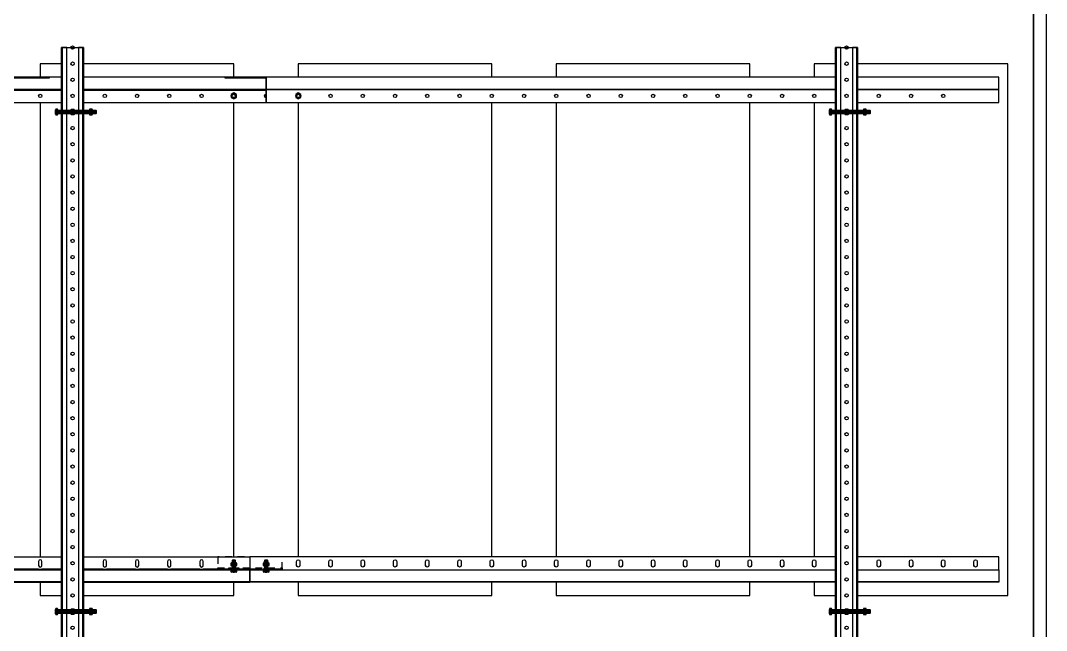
# Model space of a CAD drawing. Header units: millimetres. Extents: x -962357 to -591296, y -223672 to 59420.
# Drawn here: x -786161 to -784570, y -174273 to -173327 of the extents above; entities that cross this region are included whole.
import ezdxf

# ---------------------------------------------------------------- set-up
doc = ezdxf.new("R2010")
doc.units = ezdxf.units.MM
doc.linetypes.add('TA_HL_003.00000', pattern=[19.5, 10.65, -8.85])
for name, color, linetype in [('000 - H A T C H', 8, 'Continuous'), ('000 - WIPEOUT', 250, 'Continuous'), ('001 - ASCESSORIES', 251, 'Continuous'), ('A11_ALU.SOLID SHEET', 2, 'Continuous')]:
    doc.layers.add(name, color=color, linetype=linetype)
pattern_1 = [(110, (-0.5, 0), (-0.939693, -0.34202), []), (110, (-0.2012, 0.6409), (-0.939693, -0.34202), [1.25, -0.25, 0, -0.25])]

# ---------------------------------------------------------------- blocks, each defined once
blk = doc.blocks.new('*U4875')
at = {"color": 3}
for points in [[(-412.5, -850), (412.5, -850), (412.5, -1150), (-412.5, -1150)], [(-412.5, -1250), (412.5, -1250), (412.5, -1550), (-412.5, -1550)], [(-412.5, -1650), (412.5, -1650), (412.5, -1950), (-412.5, -1950)], [(-412.5, -2050), (412.5, -2050), (412.5, -2350), (-412.5, -2350)]]:
    blk.add_wipeout(points, dxfattribs=at).dxf.layer = '000 - WIPEOUT'
at = {"layer": 'A11_ALU.SOLID SHEET', "color": 0, "linetype": 'ByBlock'}
for points in [[(-412.5, -1150), (412.5, -1150), (412.5, -850), (-412.5, -850)], [(-412.5, -1550), (412.5, -1550), (412.5, -1250), (-412.5, -1250)], [(-412.5, -1950), (412.5, -1950), (412.5, -1650), (-412.5, -1650)], [(-412.5, -2350), (412.5, -2350), (412.5, -2050), (-412.5, -2050)]]:
    blk.add_lwpolyline(points, close=True, dxfattribs=at)
blk = doc.blocks.new('000 - ASSCESSORIES_FAMELINE_GALV.BRACKET_FITTING_Z-PROFILE_HR-02AA_TOP_VIEW')
blk.add_wipeout([(-1200, 39), (1200, 39), (1200, 0), (-1200, 0)]).dxf.layer = '000 - WIPEOUT'
at = {"layer": '001 - ASCESSORIES', "linetype": 'Continuous'}
for p, q in [((-1200, 39), (1200, 39)), ((-1200, 0), (1200, 0))]:
    blk.add_line(p, q, dxfattribs=at)
at = {"layer": '001 - ASCESSORIES', "color": 1, "linetype": 'ByBlock'}
for p, q in [((872.4, 20.2), (872.4, 19)), ((922.4, 20.2), (922.4, 19)), ((972.4, 20.2), (972.4, 19)), ((1022.4, 20.2), (1022.4, 19)), ((1072.4, 20.2), (1072.4, 19)), ((1122.4, 20.2), (1122.4, 19)), ((1172.4, 20.2), (1172.4, 19))]:
    blk.add_line(p, q, dxfattribs=at)
at = {"layer": '001 - ASCESSORIES', "color": 0, "linetype": 'ByBlock'}
blk.add_lwpolyline([(-1200, 39), (1200, 39), (1200, 19), (-1200, 19)], close=True, dxfattribs=at)
at = {"layer": '001 - ASCESSORIES'}
for points in [[(877.6, 26), (877.6, 32, 1), (872.4, 32), (872.4, 26, 1)], [(927.6, 26), (927.6, 32, 1), (922.4, 32), (922.4, 26, 1)], [(977.6, 26), (977.6, 32, 1), (972.4, 32), (972.4, 26, 1)], [(1027.6, 26), (1027.6, 32, 1), (1022.4, 32), (1022.4, 26, 1)], [(1077.6, 26), (1077.6, 32, 1), (1072.4, 32), (1072.4, 26, 1)], [(1127.6, 26), (1127.6, 32, 1), (1122.4, 32), (1122.4, 26, 1)], [(1177.6, 26), (1177.6, 32, 1), (1172.4, 32), (1172.4, 26, 1)]]:
    blk.add_lwpolyline(points, format="xyb", close=True, dxfattribs=at)
blk.add_lwpolyline([(-1200, 19), (1200, 19), (1200, 0), (-1200, 0)], close=True, dxfattribs=at)
at = {"layer": '001 - ASCESSORIES', "color": 1, "linetype": 'ByBlock'}
for points in [[(872.4, 20.2), (827.6, 20.2), (827.6, 19), (872.4, 19)], [(872.4, 20.2), (877.6, 20.2), (877.6, 19), (872.4, 19)], [(922.4, 20.2), (877.6, 20.2), (877.6, 19), (922.4, 19)], [(922.4, 20.2), (927.6, 20.2), (927.6, 19), (922.4, 19)], [(972.4, 20.2), (927.6, 20.2), (927.6, 19), (972.4, 19)], [(972.4, 20.2), (977.6, 20.2), (977.6, 19), (972.4, 19)], [(1022.4, 20.2), (977.6, 20.2), (977.6, 19), (1022.4, 19)], [(1022.4, 20.2), (1027.6, 20.2), (1027.6, 19), (1022.4, 19)], [(1072.4, 20.2), (1027.6, 20.2), (1027.6, 19), (1072.4, 19)], [(1072.4, 20.2), (1077.6, 20.2), (1077.6, 19), (1072.4, 19)], [(1122.4, 20.2), (1077.6, 20.2), (1077.6, 19), (1122.4, 19)], [(1122.4, 20.2), (1127.6, 20.2), (1127.6, 19), (1122.4, 19)], [(1172.4, 20.2), (1127.6, 20.2), (1127.6, 19), (1172.4, 19)], [(1172.4, 20.2), (1177.6, 20.2), (1177.6, 19), (1172.4, 19)], [(1200, 20.2), (1177.6, 20.2), (1177.6, 19), (1200, 19)]]:
    blk.add_lwpolyline(points, close=True, dxfattribs=at)
at = {"layer": '001 - ASCESSORIES', "color": 2}
blk.add_lwpolyline([(-1200, 1.2), (1200, 1.2), (1200, 0), (-1200, 0)], close=True, dxfattribs=at)
blk = doc.blocks.new('000 - ASSCESSORIES_FAMELINE_GALV._SPICE-FOR_HR-02A_TOP_VIEW')
at = {"layer": '001 - ASCESSORIES', "color": 0, "linetype": 'ByBlock'}
blk.add_lwpolyline([(-50, 0), (50, 0), (50, 18.8), (-50, 18.8)], close=True, dxfattribs=at)
at = {"layer": '001 - ASCESSORIES', "linetype": 'ByBlock'}
blk.add_lwpolyline([(-50, 2), (50, 2), (50, 0), (-50, 0)], close=True, dxfattribs=at)
at = {"layer": '001 - ASCESSORIES', "color": 1}
for points in [[(-32.6, 2), (-17.4, 2), (-17.4, 0), (-32.6, 0)], [(22.4, 2), (27.6, 2), (27.6, 0), (22.4, 0)]]:
    blk.add_lwpolyline(points, close=True, dxfattribs=at)
blk = doc.blocks.new('*U4662')
at = {"color": 1}
for p, q in [((-3.5, 4.5), (3.5, 4.5)), ((-3.5, 0), (3.5, 0))]:
    blk.add_line(p, q, dxfattribs=at)
at = {"color": 0}
for points in [[(-2.3, 4.2, 0.249893), (-4.6, 4.2), (-4.6, 0.3, 0.249893), (-2.3, 0.3)], [(2.3, 4.2, 0.062422), (0, 4.5, 0.062422), (-2.3, 4.2), (-2.3, 0.3, 0.061692), (0, 0, 0.061692), (2.3, 0.3)], [(4.6, 4.2, 0.249893), (2.3, 4.2), (2.3, 0.3, 0.249893), (4.6, 0.3)]]:
    blk.add_lwpolyline(points, format="xyb", close=True, dxfattribs=at)
blk = doc.blocks.new('*U4707')
at = {"layer": '000 - H A T C H'}
h = blk.add_hatch(color=250, dxfattribs=at)
h.dxf.hatch_style = 1
edge = h.paths.add_edge_path()
edge.add_line((0.3, 4.6), (4.2, 4.6))
edge.add_arc((2, 3.5), 2.45, 0, 28.0609, ccw=False)
edge.add_line((4.5, 3.5), (4.5, 0))
edge.add_arc((-4.9, 0), 9.36, -0.0239, 0.0239, ccw=False)
edge.add_line((4.5, 0), (4.5, 0))
edge.add_arc((-4.9, 0), 9.36, -0.0239, 0.0239, ccw=False)
edge.add_line((4.5, 0), (4.5, -3.5))
edge.add_arc((2, -3.5), 2.45, -28.0609, 0, ccw=False)
edge.add_line((4.2, -4.6), (0.3, -4.6))
edge.add_arc((2.5, -3.5), 2.45, 180, 208.0609, ccw=False)
edge.add_line((0, -3.5), (0, 3.5))
edge.add_arc((2.5, 3.5), 2.45, 151.9391, 180, ccw=False)
at = {"layer": '001 - ASCESSORIES', "color": 0, "rotation": 270}
blk.add_blockref('*U4662', (0, 0), dxfattribs=at)
blk = doc.blocks.new('*U4682')
at = {"color": 1}
for p, q in [((-3.5, 3.5), (3.5, 3.5)), ((-3.5, 0), (3.5, 0))]:
    blk.add_line(p, q, dxfattribs=at)
at = {"color": 0}
for points in [[(-2.3, 3.2, 0.249855), (-4.6, 3.2), (-4.6, 0.3, 0.249855), (-2.3, 0.3)], [(2.3, 3.2, 0.062432), (0, 3.5, 0.062432), (-2.3, 3.2), (-2.3, 0.3, 0.061701), (0, 0, 0.061701), (2.3, 0.3)], [(4.6, 3.2, 0.249855), (2.3, 3.2), (2.3, 0.3, 0.249855), (4.6, 0.3)]]:
    blk.add_lwpolyline(points, format="xyb", close=True, dxfattribs=at)
blk = doc.blocks.new('*U4688')
at = {"layer": '000 - H A T C H'}
h = blk.add_hatch(dxfattribs=at)
h.set_pattern_fill('ANSI35', color=8, scale=4, angle=65)
h.set_pattern_definition(pattern_1)
h.paths.add_polyline_path([(0, -2.5), (14.5, -2.5), (14.5, 2.5), (0, 2.5)])
at = {"color": 8}
blk.add_line((14.5, -2.5), (14.5, 2.5), dxfattribs=at)
at = {"color": 1}
blk.add_lwpolyline([(14.5, 2.5), (0, 2.5), (0, -2.5), (14.5, -2.5), (15, -2), (15, 2)], close=True, dxfattribs=at)
blk = doc.blocks.new('*U4699')
at = {"layer": '000 - H A T C H'}
h = blk.add_hatch(color=250, dxfattribs=at)
h.dxf.hatch_style = 1
edge = h.paths.add_edge_path()
edge.add_line((-0.3, -4.6), (-3.2, -4.6))
edge.add_arc((-1, -3.5), 2.45, 180, 208.0569, ccw=False)
edge.add_line((-3.5, -3.5), (-3.5, 0))
edge.add_arc((5.9, 0), 9.36, 179.9761, 180.0239, ccw=False)
edge.add_line((-3.5, 0), (-3.5, 0))
edge.add_arc((5.9, 0), 9.36, 179.9761, 180.0239, ccw=False)
edge.add_line((-3.5, 0), (-3.5, 3.5))
edge.add_arc((-1, 3.5), 2.45, 151.9431, 180, ccw=False)
edge.add_line((-3.2, 4.6), (-0.3, 4.6))
edge.add_arc((-2.5, 3.5), 2.45, 360, 388.0569, ccw=False)
edge.add_line((0, 3.5), (0, -3.5))
edge.add_arc((-2.5, -3.5), 2.45, 331.9431, 360, ccw=False)
blk.add_blockref('*U4688', (0, 0))
at = {"layer": '001 - ASCESSORIES', "rotation": 90}
blk.add_blockref('*U4682', (0, 0), dxfattribs=at)
blk = doc.blocks.new('*U4896')
at = {"linetype": 'ByBlock'}
blk.add_wipeout([(-3561, 0), (-2400, 0), (-2400, 39), (-3561, 39)], dxfattribs=at).dxf.layer = '001 - ASCESSORIES'
at = {"color": 1, "linetype": 'ByBlock'}
for points in [[(-3527.6, 7), (-3527.6, 13, -1), (-3522.4, 13), (-3522.4, 7, -1)], [(-3477.6, 7), (-3477.6, 13, -1), (-3472.4, 13), (-3472.4, 7, -1)], [(-3427.6, 7), (-3427.6, 13, -1), (-3422.4, 13), (-3422.4, 7, -1)], [(-3377.6, 7), (-3377.6, 13, -1), (-3372.4, 13), (-3372.4, 7, -1)], [(-3327.6, 7), (-3327.6, 13, -1), (-3322.4, 13), (-3322.4, 7, -1)], [(-3277.6, 7), (-3277.6, 13, -1), (-3272.4, 13), (-3272.4, 7, -1)], [(-3227.6, 7), (-3227.6, 13, -1), (-3222.4, 13), (-3222.4, 7, -1)], [(-3177.6, 7), (-3177.6, 13, -1), (-3172.4, 13), (-3172.4, 7, -1)], [(-3127.6, 7), (-3127.6, 13, -1), (-3122.4, 13), (-3122.4, 7, -1)], [(-3077.6, 7), (-3077.6, 13, -1), (-3072.4, 13), (-3072.4, 7, -1)], [(-3027.6, 7), (-3027.6, 13, -1), (-3022.4, 13), (-3022.4, 7, -1)], [(-2977.6, 7), (-2977.6, 13, -1), (-2972.4, 13), (-2972.4, 7, -1)], [(-2927.6, 7), (-2927.6, 13, -1), (-2922.4, 13), (-2922.4, 7, -1)], [(-2877.6, 7), (-2877.6, 13, -1), (-2872.4, 13), (-2872.4, 7, -1)], [(-2827.6, 7), (-2827.6, 13, -1), (-2822.4, 13), (-2822.4, 7, -1)], [(-2777.6, 7), (-2777.6, 13, -1), (-2772.4, 13), (-2772.4, 7, -1)], [(-2727.6, 7), (-2727.6, 13, -1), (-2722.4, 13), (-2722.4, 7, -1)], [(-2677.6, 7), (-2677.6, 13, -1), (-2672.4, 13), (-2672.4, 7, -1)], [(-2627.6, 7), (-2627.6, 13, -1), (-2622.4, 13), (-2622.4, 7, -1)], [(-2577.6, 7), (-2577.6, 13, -1), (-2572.4, 13), (-2572.4, 7, -1)], [(-2527.6, 7), (-2527.6, 13, -1), (-2522.4, 13), (-2522.4, 7, -1)], [(-2477.6, 7), (-2477.6, 13, -1), (-2472.4, 13), (-2472.4, 7, -1)], [(-2427.6, 7), (-2427.6, 13, -1), (-2422.4, 13), (-2422.4, 7, -1)]]:
    blk.add_lwpolyline(points, format="xyb", close=True, dxfattribs=at)
at = {"layer": '001 - ASCESSORIES', "linetype": 'ByBlock', "rotation": 180}
blk.add_blockref('000 - ASSCESSORIES_FAMELINE_GALV.BRACKET_FITTING_Z-PROFILE_HR-02AA_TOP_VIEW', (-1200, 39), dxfattribs=at)
at = {"layer": '001 - ASCESSORIES', "rotation": 270}
for name, p in [('*U4699', (-2425, 20)), ('*U4707', (-2425, 13.6))]:
    blk.add_blockref(name, p, dxfattribs=at)
at = {"color": 1, "linetype": 'ByBlock'}
blk.add_lwpolyline([(-2400, 20), (-3561, 20), (-3561, 39), (-2400, 39)], close=True, dxfattribs=at)
at = {"layer": '001 - ASCESSORIES'}
blk.add_lwpolyline([(-3561, 39), (-2400, 39), (-2400, 37.8), (-3561, 37.8)], close=True, dxfattribs=at)
at = {"layer": '001 - ASCESSORIES', "color": 1, "linetype": 'ByBlock'}
blk.add_lwpolyline([(-3561, 0), (-2400, 0), (-2400, 20), (-3561, 20)], close=True, dxfattribs=at)
at = {"layer": '001 - ASCESSORIES', "linetype": 'TA_HL_003.00000', "rotation": 180}
blk.add_blockref('000 - ASSCESSORIES_FAMELINE_GALV._SPICE-FOR_HR-02A_TOP_VIEW', (-2400, 18.8), dxfattribs=at)
at = {"layer": '001 - ASCESSORIES', "rotation": 270}
for name, p in [('*U4699', (-2375, 20)), ('*U4707', (-2375, 13.6))]:
    blk.add_blockref(name, p, dxfattribs=at)
blk = doc.blocks.new('000 - ASSCESSORIES_FAMELINE_GALV.BRACKET_FITTING_Z-PROFILE_HR-02B_TOP_VIEW')
blk.add_wipeout([(-1200, 39), (1200, 39), (1200, 0), (-1200, 0)]).dxf.layer = '000 - WIPEOUT'
at = {"layer": '001 - ASCESSORIES', "linetype": 'ByBlock'}
blk.add_line((1200, 20.2), (-1200, 20.2), dxfattribs=at)
at = {"layer": '001 - ASCESSORIES'}
blk.add_line((1200, 19), (-1200, 19), dxfattribs=at)
at = {"layer": '001 - ASCESSORIES', "color": 0}
blk.add_lwpolyline([(-1200, 39), (-1200, 19), (1200, 19), (1200, 39)], close=True, dxfattribs=at)
at = {"layer": '001 - ASCESSORIES'}
blk.add_lwpolyline([(-1200, 19), (-1200, 0), (1200, 0), (1200, 19)], close=True, dxfattribs=at)
at = {"layer": '001 - ASCESSORIES', "color": 2}
for points in [[(-1200, 1.2), (-1200, 0), (-1135.9, 0), (-1135.9, 1.2)], [(-864.1, 1.2), (-864.1, 0), (-735.9, 0), (-735.9, 1.2)]]:
    blk.add_lwpolyline(points, close=True, dxfattribs=at)
at = {"layer": '001 - ASCESSORIES'}
for centre in [(-1150, 29), (-1100, 29), (-1050, 29), (-1000, 29), (-950, 29), (-900, 29), (-850, 29)]:
    blk.add_circle(centre, 2.6, dxfattribs=at)
blk.add_arc((-1200, 29), 2.6, 270, 90, dxfattribs=at)
blk = doc.blocks.new('000 - ASSCESSORIES_FAMELINE_GALV._SPICE-FOR_HR-02B_TOP_VIEW')
at = {"layer": '001 - ASCESSORIES', "linetype": 'ByBlock'}
blk.add_lwpolyline([(-75, 6.8), (75, 6.8), (75, 8.8), (-75, 8.8)], close=True, dxfattribs=at)
at = {"layer": '001 - ASCESSORIES', "color": 0, "linetype": 'ByBlock'}
blk.add_lwpolyline([(-75, 8.8), (75, 8.8), (75, -10), (-75, -10)], close=True, dxfattribs=at)
at = {"layer": '001 - ASCESSORIES', "color": 1}
for points in [[(-57.6, 6.8), (-42.4, 6.8), (-42.4, 8.8), (-57.6, 8.8)], [(-2.6, 6.8), (2.6, 6.8), (2.6, 8.8), (-2.6, 8.8)], [(47.4, 6.8), (52.6, 6.8), (52.6, 8.8), (47.4, 8.8)]]:
    blk.add_lwpolyline(points, close=True, dxfattribs=at)
blk.add_lwpolyline([(-55, -2.6), (-45, -2.6, 1), (-45, 2.6), (-55, 2.6, 1)], format="xyb", close=True, dxfattribs=at)
at = {"layer": '001 - ASCESSORIES'}
for centre in [(0, 0), (50, 0)]:
    blk.add_circle(centre, 2.6, dxfattribs=at)
blk = doc.blocks.new('*U4659')
at = {"layer": '001 - ASCESSORIES', "color": 0, "linetype": 'ByBlock'}
blk.add_blockref('000 - ASSCESSORIES_FAMELINE_GALV._SPICE-FOR_HR-02B_TOP_VIEW', (0, 0), dxfattribs=at)
blk = doc.blocks.new('*U4663')
at = {"layer": '001 - ASCESSORIES', "color": 0}
blk.add_lwpolyline([(4.6, 0), (2.3, 4), (-2.3, 4), (-4.6, 0), (-2.3, -4), (2.3, -4)], close=True, dxfattribs=at)
at = {"layer": '001 - ASCESSORIES', "color": 8}
blk.add_circle((0, 0), 3.85, dxfattribs=at)
at = {"layer": '001 - ASCESSORIES', "color": 0}
blk.add_circle((0, 0), 2.6, dxfattribs=at)
blk = doc.blocks.new('*U4664')
at = {"layer": '000 - H A T C H'}
h = blk.add_hatch(color=250, dxfattribs=at)
h.dxf.hatch_style = 1
h.paths.add_polyline_path([(4, -2.3), (4, 2.3), (0, 4.6), (-4, 2.3), (-4, -2.3), (0, -4.6)])
h.paths.add_polyline_path([(0, -2.6, -1), (0, 2.6, -1)], flags=16)
at = {"layer": '001 - ASCESSORIES', "color": 0, "rotation": 270}
blk.add_blockref('*U4663', (0, 0), dxfattribs=at)
blk = doc.blocks.new('*U4897')
for p in [(-2450, -10), (-2350, -10)]:
    blk.add_blockref('*U4699', p)
at = {"layer": '001 - ASCESSORIES', "linetype": 'TA_HL_003.00000', "rotation": 180}
blk.add_blockref('*U4659', (-2400, -10), dxfattribs=at)
at = {"layer": '001 - ASCESSORIES', "color": 0, "linetype": 'ByBlock'}
blk.add_blockref('000 - ASSCESSORIES_FAMELINE_GALV.BRACKET_FITTING_Z-PROFILE_HR-02B_TOP_VIEW', (-1200, -39), dxfattribs=at)
at = {"layer": '001 - ASCESSORIES', "color": 1, "linetype": 'ByBlock'}
blk.add_circle((-2400, -10), 2.6, dxfattribs=at)
at = {"layer": '001 - ASCESSORIES'}
blk.add_blockref('*U4664', (-2350, -10), dxfattribs=at)
at = {"linetype": 'ByBlock'}
blk.add_wipeout([(-3536, -39), (-2400, -39), (-2400, 0), (-3536, 0)], dxfattribs=at).dxf.layer = '000 - WIPEOUT'
at = {"layer": '001 - ASCESSORIES', "color": 1, "linetype": 'ByBlock'}
blk.add_lwpolyline([(-2400, 0), (-3536, 0), (-3536, -20), (-2400, -20)], close=True, dxfattribs=at)
at = {"layer": '001 - ASCESSORIES', "linetype": 'ByBlock'}
blk.add_lwpolyline([(-2400, -20), (-3536, -20), (-3536, -39), (-2400, -39)], close=True, dxfattribs=at)
at = {"layer": '001 - ASCESSORIES', "color": 1, "linetype": 'ByBlock'}
for centre in [(-3450, -10), (-3400, -10), (-3350, -10), (-3300, -10), (-3250, -10), (-3200, -10), (-3150, -10), (-3100, -10), (-3050, -10), (-3000, -10), (-2950, -10), (-2900, -10), (-2850, -10), (-2800, -10), (-2750, -10), (-2700, -10), (-2650, -10), (-2600, -10), (-2550, -10), (-2500, -10), (-2450, -10)]:
    blk.add_circle(centre, 2.6, dxfattribs=at)
at = {"layer": '001 - ASCESSORIES'}
blk.add_blockref('*U4664', (-2450, -10), dxfattribs=at)
blk = doc.blocks.new('*U4908')
at = {"color": 6}
blk.add_wipeout([(875, -17), (-875, -17), (-875, 17), (875, 17)], dxfattribs=at).dxf.layer = '000 - WIPEOUT'
at = {"layer": '001 - ASCESSORIES', "color": 0, "linetype": 'ByBlock'}
for p, q in [((875, 15.8), (-875, 15.8)), ((875, -15.8), (-875, -15.8))]:
    blk.add_line(p, q, dxfattribs=at)
at = {"layer": '001 - ASCESSORIES', "color": 1}
blk.add_lwpolyline([(875, 17), (875, -17), (-875, -17), (-875, 17)], close=True, dxfattribs=at)
at = {"layer": '001 - ASCESSORIES', "color": 0, "linetype": 'ByBlock'}
for points in [[(-875, 17), (-875, 9), (875, 9), (875, 17)], [(-875, -9), (-875, -17), (875, -17), (875, -9)]]:
    blk.add_lwpolyline(points, close=True, dxfattribs=at)
at = {"layer": '001 - ASCESSORIES', "color": 1, "linetype": 'Continuous'}
for centre in [(-875, 0), (-850, 0), (-825, 0), (-800, 0), (-775, 0), (-750, 0), (-725, 0), (-700, 0), (-675, 0), (-650, 0), (-625, 0), (-600, 0), (-575, 0), (-550, 0), (-525, 0), (-500, 0), (-475, 0), (-450, 0), (-425, 0), (-400, 0), (-375, 0), (-350, 0), (-325, 0), (-300, 0), (-275, 0), (-250, 0), (-225, 0), (-200, 0), (-175, 0), (-150, 0), (-125, 0), (-100, 0), (-75, 0), (-50, 0), (-25, 0), (0, 0), (25, 0), (50, 0), (75, 0), (100, 0), (125, 0), (150, 0), (175, 0), (200, 0), (225, 0), (250, 0), (275, 0), (300, 0), (325, 0), (350, 0), (375, 0), (400, 0), (425, 0), (450, 0), (475, 0), (500, 0), (525, 0), (550, 0), (575, 0), (600, 0), (625, 0), (650, 0), (675, 0), (700, 0), (725, 0), (750, 0), (775, 0), (800, 0), (825, 0), (850, 0), (875, 0)]:
    blk.add_circle(centre, 2.6, dxfattribs=at)
blk = doc.blocks.new('*U4696')
at = {"layer": '000 - H A T C H'}
h = blk.add_hatch(dxfattribs=at)
h.set_pattern_fill('ANSI35', color=8, scale=4, angle=65)
h.set_pattern_definition(pattern_1)
h.paths.add_polyline_path([(0, -2.5), (59.5, -2.5), (59.5, 2.5), (0, 2.5)])
at = {"color": 8}
blk.add_line((59.5, -2.5), (59.5, 2.5), dxfattribs=at)
at = {"color": 1}
blk.add_lwpolyline([(59.5, 2.5), (0, 2.5), (0, -2.5), (59.5, -2.5), (60, -2), (60, 2)], close=True, dxfattribs=at)
blk = doc.blocks.new('*U4748')
at = {"layer": '000 - H A T C H'}
h = blk.add_hatch(color=250, dxfattribs=at)
h.dxf.hatch_style = 1
edge = h.paths.add_edge_path()
edge.add_line((-0.3, -4.6), (-3.2, -4.6))
edge.add_arc((-1, -3.5), 2.45, 180, 208.0569, ccw=False)
edge.add_line((-3.5, -3.5), (-3.5, 0))
edge.add_arc((5.9, 0), 9.36, 179.9761, 180.0239, ccw=False)
edge.add_line((-3.5, 0), (-3.5, 0))
edge.add_arc((5.9, 0), 9.36, 179.9761, 180.0239, ccw=False)
edge.add_line((-3.5, 0), (-3.5, 3.5))
edge.add_arc((-1, 3.5), 2.45, 151.9431, 180, ccw=False)
edge.add_line((-3.2, 4.6), (-0.3, 4.6))
edge.add_arc((-2.5, 3.5), 2.45, 360, 388.0569, ccw=False)
edge.add_line((0, 3.5), (0, -3.5))
edge.add_arc((-2.5, -3.5), 2.45, 331.9431, 360, ccw=False)
blk.add_blockref('*U4696', (0, 0))
at = {"layer": '001 - ASCESSORIES', "rotation": 90}
blk.add_blockref('*U4682', (0, 0), dxfattribs=at)
blk = doc.blocks.new('*U4821')
at = {"layer": '001 - ASCESSORIES'}
blk.add_blockref('*U4748', (-23, 0), dxfattribs=at)
at = {"layer": '001 - ASCESSORIES', "color": 2}
for rotation in [90, 90, 270, 270]:
    blk.add_blockref('*U4664', (0, 0), dxfattribs=dict(at, rotation=rotation))
at = {"layer": '001 - ASCESSORIES', "color": 1}
blk.add_blockref('*U4707', (26.2, 0), dxfattribs=at)
blk = doc.blocks.new('*U4956')
blk.add_lwpolyline([(-39910, -3555), (-39890, -3555), (-39890, 2495), (-39910, 2495)], close=True)
at = {"layer": 'A11_ALU.SOLID SHEET', "color": 0, "linetype": 'ByBlock', "rotation": 90}
blk.add_blockref('*U4875', (-42300, 1968), dxfattribs=at)
at = {"layer": '001 - ASCESSORIES', "linetype": 'ByBlock', "rotation": 180}
for name, p in [('*U4897', (-43500, 2320.5)), ('*U4896', (-43525, 1615.2))]:
    blk.add_blockref(name, p, dxfattribs=at)
blk.add_lwpolyline([(-39910, 2495), (-44500, 2495), (-44500, 4315), (-47139.6, 4315), (-47139.6, 548), (-39910, 548)], close=True)
at = {"layer": '001 - ASCESSORIES', "linetype": 'ByBlock', "rotation": 270}
for p in [(-41400, 1530.5), (-40200, 1530.5)]:
    blk.add_blockref('*U4908', p, dxfattribs=at)
at = {"layer": '001 - ASCESSORIES', "linetype": 'ByBlock'}
for p in [(-41400, 2305.5), (-41400, 2305.5), (-40200, 2305.5), (-40200, 2305.5), (-41400, 1530.5), (-41400, 1530.5), (-40200, 1530.5), (-40200, 1530.5)]:
    blk.add_blockref('*U4821', p, dxfattribs=at)
blk = doc.blocks.new('*U706')
at = {"color": 3}
for points in [[(-412.5, -850), (412.5, -850), (412.5, -1150), (-412.5, -1150)], [(-412.5, -1250), (412.5, -1250), (412.5, -1550), (-412.5, -1550)], [(-412.5, -1650), (412.5, -1650), (412.5, -1950), (-412.5, -1950)], [(-412.5, -2050), (412.5, -2050), (412.5, -2350), (-412.5, -2350)]]:
    blk.add_wipeout(points, dxfattribs=at).dxf.layer = '000 - WIPEOUT'
at = {"layer": 'A11_ALU.SOLID SHEET', "color": 0, "linetype": 'ByBlock'}
for points in [[(-412.5, -1150), (412.5, -1150), (412.5, -850), (-412.5, -850)], [(-412.5, -1550), (412.5, -1550), (412.5, -1250), (-412.5, -1250)], [(-412.5, -1950), (412.5, -1950), (412.5, -1650), (-412.5, -1650)], [(-412.5, -2350), (412.5, -2350), (412.5, -2050), (-412.5, -2050)]]:
    blk.add_lwpolyline(points, close=True, dxfattribs=at)
blk = doc.blocks.new('*U349')
at = {"color": 1}
for p, q in [((-3.5, 4.5), (3.5, 4.5)), ((-3.5, 0), (3.5, 0))]:
    blk.add_line(p, q, dxfattribs=at)
at = {"color": 0}
for points in [[(-2.3, 4.2, 0.249893), (-4.6, 4.2), (-4.6, 0.3, 0.249893), (-2.3, 0.3)], [(2.3, 4.2, 0.062422), (0, 4.5, 0.062422), (-2.3, 4.2), (-2.3, 0.3, 0.061692), (0, 0, 0.061692), (2.3, 0.3)], [(4.6, 4.2, 0.249893), (2.3, 4.2), (2.3, 0.3, 0.249893), (4.6, 0.3)]]:
    blk.add_lwpolyline(points, format="xyb", close=True, dxfattribs=at)
blk = doc.blocks.new('*U667')
at = {"layer": '000 - H A T C H'}
h = blk.add_hatch(color=250, dxfattribs=at)
h.dxf.hatch_style = 1
edge = h.paths.add_edge_path()
edge.add_line((0.3, 4.6), (4.2, 4.6))
edge.add_arc((2, 3.5), 2.45, 0, 28.0609, ccw=False)
edge.add_line((4.5, 3.5), (4.5, 0))
edge.add_arc((-4.9, 0), 9.36, -0.0239, 0.0239, ccw=False)
edge.add_line((4.5, 0), (4.5, 0))
edge.add_arc((-4.9, 0), 9.36, -0.0239, 0.0239, ccw=False)
edge.add_line((4.5, 0), (4.5, -3.5))
edge.add_arc((2, -3.5), 2.45, -28.0609, 0, ccw=False)
edge.add_line((4.2, -4.6), (0.3, -4.6))
edge.add_arc((2.5, -3.5), 2.45, 180, 208.0609, ccw=False)
edge.add_line((0, -3.5), (0, 3.5))
edge.add_arc((2.5, 3.5), 2.45, 151.9391, 180, ccw=False)
at = {"layer": '001 - ASCESSORIES', "color": 0, "rotation": 270}
blk.add_blockref('*U349', (0, 0), dxfattribs=at)
blk = doc.blocks.new('*U351')
at = {"color": 1}
for p, q in [((-3.5, 3.5), (3.5, 3.5)), ((-3.5, 0), (3.5, 0))]:
    blk.add_line(p, q, dxfattribs=at)
at = {"color": 0}
for points in [[(-2.3, 3.2, 0.249855), (-4.6, 3.2), (-4.6, 0.3, 0.249855), (-2.3, 0.3)], [(2.3, 3.2, 0.062432), (0, 3.5, 0.062432), (-2.3, 3.2), (-2.3, 0.3, 0.061701), (0, 0, 0.061701), (2.3, 0.3)], [(4.6, 3.2, 0.249855), (2.3, 3.2), (2.3, 0.3, 0.249855), (4.6, 0.3)]]:
    blk.add_lwpolyline(points, format="xyb", close=True, dxfattribs=at)
blk = doc.blocks.new('*U357')
at = {"layer": '000 - H A T C H'}
h = blk.add_hatch(dxfattribs=at)
h.set_pattern_fill('ANSI35', color=8, scale=4, angle=65)
h.set_pattern_definition(pattern_1)
h.paths.add_polyline_path([(0, -2.5), (14.5, -2.5), (14.5, 2.5), (0, 2.5)])
at = {"color": 8}
blk.add_line((14.5, -2.5), (14.5, 2.5), dxfattribs=at)
at = {"color": 1}
blk.add_lwpolyline([(14.5, 2.5), (0, 2.5), (0, -2.5), (14.5, -2.5), (15, -2), (15, 2)], close=True, dxfattribs=at)
blk = doc.blocks.new('*U666')
at = {"layer": '000 - H A T C H'}
h = blk.add_hatch(color=250, dxfattribs=at)
h.dxf.hatch_style = 1
edge = h.paths.add_edge_path()
edge.add_line((-0.3, -4.6), (-3.2, -4.6))
edge.add_arc((-1, -3.5), 2.45, 180, 208.0569, ccw=False)
edge.add_line((-3.5, -3.5), (-3.5, 0))
edge.add_arc((5.9, 0), 9.36, 179.9761, 180.0239, ccw=False)
edge.add_line((-3.5, 0), (-3.5, 0))
edge.add_arc((5.9, 0), 9.36, 179.9761, 180.0239, ccw=False)
edge.add_line((-3.5, 0), (-3.5, 3.5))
edge.add_arc((-1, 3.5), 2.45, 151.9431, 180, ccw=False)
edge.add_line((-3.2, 4.6), (-0.3, 4.6))
edge.add_arc((-2.5, 3.5), 2.45, 360, 388.0569, ccw=False)
edge.add_line((0, 3.5), (0, -3.5))
edge.add_arc((-2.5, -3.5), 2.45, 331.9431, 360, ccw=False)
blk.add_blockref('*U357', (0, 0))
at = {"layer": '001 - ASCESSORIES', "rotation": 90}
blk.add_blockref('*U351', (0, 0), dxfattribs=at)
blk = doc.blocks.new('*U500')
at = {"linetype": 'ByBlock'}
blk.add_wipeout([(-3561, 0), (-2400, 0), (-2400, 39), (-3561, 39)], dxfattribs=at).dxf.layer = '001 - ASCESSORIES'
at = {"color": 1, "linetype": 'ByBlock'}
for points in [[(-3527.6, 7), (-3527.6, 13, -1), (-3522.4, 13), (-3522.4, 7, -1)], [(-3477.6, 7), (-3477.6, 13, -1), (-3472.4, 13), (-3472.4, 7, -1)], [(-3427.6, 7), (-3427.6, 13, -1), (-3422.4, 13), (-3422.4, 7, -1)], [(-3377.6, 7), (-3377.6, 13, -1), (-3372.4, 13), (-3372.4, 7, -1)], [(-3327.6, 7), (-3327.6, 13, -1), (-3322.4, 13), (-3322.4, 7, -1)], [(-3277.6, 7), (-3277.6, 13, -1), (-3272.4, 13), (-3272.4, 7, -1)], [(-3227.6, 7), (-3227.6, 13, -1), (-3222.4, 13), (-3222.4, 7, -1)], [(-3177.6, 7), (-3177.6, 13, -1), (-3172.4, 13), (-3172.4, 7, -1)], [(-3127.6, 7), (-3127.6, 13, -1), (-3122.4, 13), (-3122.4, 7, -1)], [(-3077.6, 7), (-3077.6, 13, -1), (-3072.4, 13), (-3072.4, 7, -1)], [(-3027.6, 7), (-3027.6, 13, -1), (-3022.4, 13), (-3022.4, 7, -1)], [(-2977.6, 7), (-2977.6, 13, -1), (-2972.4, 13), (-2972.4, 7, -1)], [(-2927.6, 7), (-2927.6, 13, -1), (-2922.4, 13), (-2922.4, 7, -1)], [(-2877.6, 7), (-2877.6, 13, -1), (-2872.4, 13), (-2872.4, 7, -1)], [(-2827.6, 7), (-2827.6, 13, -1), (-2822.4, 13), (-2822.4, 7, -1)], [(-2777.6, 7), (-2777.6, 13, -1), (-2772.4, 13), (-2772.4, 7, -1)], [(-2727.6, 7), (-2727.6, 13, -1), (-2722.4, 13), (-2722.4, 7, -1)], [(-2677.6, 7), (-2677.6, 13, -1), (-2672.4, 13), (-2672.4, 7, -1)], [(-2627.6, 7), (-2627.6, 13, -1), (-2622.4, 13), (-2622.4, 7, -1)], [(-2577.6, 7), (-2577.6, 13, -1), (-2572.4, 13), (-2572.4, 7, -1)], [(-2527.6, 7), (-2527.6, 13, -1), (-2522.4, 13), (-2522.4, 7, -1)], [(-2477.6, 7), (-2477.6, 13, -1), (-2472.4, 13), (-2472.4, 7, -1)], [(-2427.6, 7), (-2427.6, 13, -1), (-2422.4, 13), (-2422.4, 7, -1)]]:
    blk.add_lwpolyline(points, format="xyb", close=True, dxfattribs=at)
at = {"layer": '001 - ASCESSORIES', "linetype": 'ByBlock', "rotation": 180}
blk.add_blockref('000 - ASSCESSORIES_FAMELINE_GALV.BRACKET_FITTING_Z-PROFILE_HR-02AA_TOP_VIEW', (-1200, 39), dxfattribs=at)
at = {"layer": '001 - ASCESSORIES', "rotation": 270}
for name, p in [('*U666', (-2425, 20)), ('*U667', (-2425, 13.6))]:
    blk.add_blockref(name, p, dxfattribs=at)
at = {"color": 1, "linetype": 'ByBlock'}
blk.add_lwpolyline([(-2400, 20), (-3561, 20), (-3561, 39), (-2400, 39)], close=True, dxfattribs=at)
at = {"layer": '001 - ASCESSORIES'}
blk.add_lwpolyline([(-3561, 39), (-2400, 39), (-2400, 37.8), (-3561, 37.8)], close=True, dxfattribs=at)
at = {"layer": '001 - ASCESSORIES', "color": 1, "linetype": 'ByBlock'}
blk.add_lwpolyline([(-3561, 0), (-2400, 0), (-2400, 20), (-3561, 20)], close=True, dxfattribs=at)
at = {"layer": '001 - ASCESSORIES', "linetype": 'TA_HL_003.00000', "rotation": 180}
blk.add_blockref('000 - ASSCESSORIES_FAMELINE_GALV._SPICE-FOR_HR-02A_TOP_VIEW', (-2400, 18.8), dxfattribs=at)
at = {"layer": '001 - ASCESSORIES', "rotation": 270}
for name, p in [('*U666', (-2375, 20)), ('*U667', (-2375, 13.6))]:
    blk.add_blockref(name, p, dxfattribs=at)
blk = doc.blocks.new('*U670')
at = {"layer": '001 - ASCESSORIES', "color": 0, "linetype": 'ByBlock'}
blk.add_blockref('000 - ASSCESSORIES_FAMELINE_GALV._SPICE-FOR_HR-02B_TOP_VIEW', (0, 0), dxfattribs=at)
blk = doc.blocks.new('*U350')
at = {"layer": '001 - ASCESSORIES', "color": 0}
blk.add_lwpolyline([(4.6, 0), (2.3, 4), (-2.3, 4), (-4.6, 0), (-2.3, -4), (2.3, -4)], close=True, dxfattribs=at)
at = {"layer": '001 - ASCESSORIES', "color": 8}
blk.add_circle((0, 0), 3.85, dxfattribs=at)
at = {"layer": '001 - ASCESSORIES', "color": 0}
blk.add_circle((0, 0), 2.6, dxfattribs=at)
blk = doc.blocks.new('*U671')
at = {"layer": '000 - H A T C H'}
h = blk.add_hatch(color=250, dxfattribs=at)
h.dxf.hatch_style = 1
h.paths.add_polyline_path([(4, -2.3), (4, 2.3), (0, 4.6), (-4, 2.3), (-4, -2.3), (0, -4.6)])
h.paths.add_polyline_path([(0, -2.6, -1), (0, 2.6, -1)], flags=16)
at = {"layer": '001 - ASCESSORIES', "color": 0, "rotation": 270}
blk.add_blockref('*U350', (0, 0), dxfattribs=at)
blk = doc.blocks.new('*U501')
for p in [(-2450, -10), (-2350, -10)]:
    blk.add_blockref('*U666', p)
at = {"layer": '001 - ASCESSORIES', "linetype": 'TA_HL_003.00000', "rotation": 180}
blk.add_blockref('*U670', (-2400, -10), dxfattribs=at)
at = {"layer": '001 - ASCESSORIES', "color": 0, "linetype": 'ByBlock'}
blk.add_blockref('000 - ASSCESSORIES_FAMELINE_GALV.BRACKET_FITTING_Z-PROFILE_HR-02B_TOP_VIEW', (-1200, -39), dxfattribs=at)
at = {"layer": '001 - ASCESSORIES', "color": 1, "linetype": 'ByBlock'}
blk.add_circle((-2400, -10), 2.6, dxfattribs=at)
at = {"layer": '001 - ASCESSORIES'}
blk.add_blockref('*U671', (-2350, -10), dxfattribs=at)
at = {"linetype": 'ByBlock'}
blk.add_wipeout([(-3536, -39), (-2400, -39), (-2400, 0), (-3536, 0)], dxfattribs=at).dxf.layer = '000 - WIPEOUT'
at = {"layer": '001 - ASCESSORIES', "color": 1, "linetype": 'ByBlock'}
blk.add_lwpolyline([(-2400, 0), (-3536, 0), (-3536, -20), (-2400, -20)], close=True, dxfattribs=at)
at = {"layer": '001 - ASCESSORIES', "linetype": 'ByBlock'}
blk.add_lwpolyline([(-2400, -20), (-3536, -20), (-3536, -39), (-2400, -39)], close=True, dxfattribs=at)
at = {"layer": '001 - ASCESSORIES', "color": 1, "linetype": 'ByBlock'}
for centre in [(-3450, -10), (-3400, -10), (-3350, -10), (-3300, -10), (-3250, -10), (-3200, -10), (-3150, -10), (-3100, -10), (-3050, -10), (-3000, -10), (-2950, -10), (-2900, -10), (-2850, -10), (-2800, -10), (-2750, -10), (-2700, -10), (-2650, -10), (-2600, -10), (-2550, -10), (-2500, -10), (-2450, -10)]:
    blk.add_circle(centre, 2.6, dxfattribs=at)
at = {"layer": '001 - ASCESSORIES'}
blk.add_blockref('*U671', (-2450, -10), dxfattribs=at)
blk = doc.blocks.new('*U522')
at = {"color": 6}
blk.add_wipeout([(875, -17), (-875, -17), (-875, 17), (875, 17)], dxfattribs=at).dxf.layer = '000 - WIPEOUT'
at = {"layer": '001 - ASCESSORIES', "color": 0, "linetype": 'ByBlock'}
for p, q in [((875, 15.8), (-875, 15.8)), ((875, -15.8), (-875, -15.8))]:
    blk.add_line(p, q, dxfattribs=at)
at = {"layer": '001 - ASCESSORIES', "color": 1}
blk.add_lwpolyline([(875, 17), (875, -17), (-875, -17), (-875, 17)], close=True, dxfattribs=at)
at = {"layer": '001 - ASCESSORIES', "color": 0, "linetype": 'ByBlock'}
for points in [[(-875, 17), (-875, 9), (875, 9), (875, 17)], [(-875, -9), (-875, -17), (875, -17), (875, -9)]]:
    blk.add_lwpolyline(points, close=True, dxfattribs=at)
at = {"layer": '001 - ASCESSORIES', "color": 1, "linetype": 'Continuous'}
for centre in [(-875, 0), (-850, 0), (-825, 0), (-800, 0), (-775, 0), (-750, 0), (-725, 0), (-700, 0), (-675, 0), (-650, 0), (-625, 0), (-600, 0), (-575, 0), (-550, 0), (-525, 0), (-500, 0), (-475, 0), (-450, 0), (-425, 0), (-400, 0), (-375, 0), (-350, 0), (-325, 0), (-300, 0), (-275, 0), (-250, 0), (-225, 0), (-200, 0), (-175, 0), (-150, 0), (-125, 0), (-100, 0), (-75, 0), (-50, 0), (-25, 0), (0, 0), (25, 0), (50, 0), (75, 0), (100, 0), (125, 0), (150, 0), (175, 0), (200, 0), (225, 0), (250, 0), (275, 0), (300, 0), (325, 0), (350, 0), (375, 0), (400, 0), (425, 0), (450, 0), (475, 0), (500, 0), (525, 0), (550, 0), (575, 0), (600, 0), (625, 0), (650, 0), (675, 0), (700, 0), (725, 0), (750, 0), (775, 0), (800, 0), (825, 0), (850, 0), (875, 0)]:
    blk.add_circle(centre, 2.6, dxfattribs=at)
blk = doc.blocks.new('*U365')
at = {"layer": '000 - H A T C H'}
h = blk.add_hatch(dxfattribs=at)
h.set_pattern_fill('ANSI35', color=8, scale=4, angle=65)
h.set_pattern_definition(pattern_1)
h.paths.add_polyline_path([(0, -2.5), (59.5, -2.5), (59.5, 2.5), (0, 2.5)])
at = {"color": 8}
blk.add_line((59.5, -2.5), (59.5, 2.5), dxfattribs=at)
at = {"color": 1}
blk.add_lwpolyline([(59.5, 2.5), (0, 2.5), (0, -2.5), (59.5, -2.5), (60, -2), (60, 2)], close=True, dxfattribs=at)
blk = doc.blocks.new('*U583')
at = {"layer": '000 - H A T C H'}
h = blk.add_hatch(color=250, dxfattribs=at)
h.dxf.hatch_style = 1
edge = h.paths.add_edge_path()
edge.add_line((-0.3, -4.6), (-3.2, -4.6))
edge.add_arc((-1, -3.5), 2.45, 180, 208.0569, ccw=False)
edge.add_line((-3.5, -3.5), (-3.5, 0))
edge.add_arc((5.9, 0), 9.36, 179.9761, 180.0239, ccw=False)
edge.add_line((-3.5, 0), (-3.5, 0))
edge.add_arc((5.9, 0), 9.36, 179.9761, 180.0239, ccw=False)
edge.add_line((-3.5, 0), (-3.5, 3.5))
edge.add_arc((-1, 3.5), 2.45, 151.9431, 180, ccw=False)
edge.add_line((-3.2, 4.6), (-0.3, 4.6))
edge.add_arc((-2.5, 3.5), 2.45, 360, 388.0569, ccw=False)
edge.add_line((0, 3.5), (0, -3.5))
edge.add_arc((-2.5, -3.5), 2.45, 331.9431, 360, ccw=False)
blk.add_blockref('*U365', (0, 0))
at = {"layer": '001 - ASCESSORIES', "rotation": 90}
blk.add_blockref('*U351', (0, 0), dxfattribs=at)
blk = doc.blocks.new('*U686')
at = {"layer": '001 - ASCESSORIES'}
blk.add_blockref('*U583', (-23, 0), dxfattribs=at)
at = {"layer": '001 - ASCESSORIES', "color": 2}
for rotation in [90, 90, 270, 270]:
    blk.add_blockref('*U671', (0, 0), dxfattribs=dict(at, rotation=rotation))
at = {"layer": '001 - ASCESSORIES', "color": 1}
blk.add_blockref('*U667', (26.2, 0), dxfattribs=at)

msp = doc.modelspace()

# ---------------------------------------------------------------- block references
msp.add_blockref('*U4956', (-744680, -175774.4))

# ---------------------------------------------------------------- next in the draw order: linework, layer by layer
msp.add_lwpolyline([(-784590, -179329.4), (-784570, -179329.4), (-784570, -173279.4), (-784590, -173279.4)], close=True)

# ---------------------------------------------------------------- next in the draw order: block references
at = {"layer": 'A11_ALU.SOLID SHEET', "color": 0, "linetype": 'ByBlock', "rotation": 90}
msp.add_blockref('*U706', (-786980, -173806.4), dxfattribs=at)

# ---------------------------------------------------------------- next in the draw order: block references
at = {"layer": '001 - ASCESSORIES', "linetype": 'ByBlock', "rotation": 180}
for name, p in [('*U501', (-788180, -173453.9)), ('*U500', (-788205, -174159.2))]:
    msp.add_blockref(name, p, dxfattribs=at)

# ---------------------------------------------------------------- next in the draw order: linework, layer by layer
msp.add_lwpolyline([(-784590, -173279.4), (-789180, -173279.4), (-789180, -171459.4), (-791819.6, -171459.4), (-791819.6, -175226.4), (-784590, -175226.4)], close=True)

# ---------------------------------------------------------------- next in the draw order: block references
at = {"layer": '001 - ASCESSORIES', "linetype": 'ByBlock', "rotation": 270}
for p in [(-786080, -174243.9), (-784880, -174243.9)]:
    msp.add_blockref('*U522', p, dxfattribs=at)

# ---------------------------------------------------------------- next in the draw order: block references
at = {"layer": '001 - ASCESSORIES', "linetype": 'ByBlock'}
for p in [(-786080, -173468.9), (-786080, -173468.9), (-784880, -173468.9), (-784880, -173468.9), (-786080, -174243.9), (-786080, -174243.9), (-784880, -174243.9), (-784880, -174243.9)]:
    msp.add_blockref('*U686', p, dxfattribs=at)

doc.saveas('drawing.dxf')
